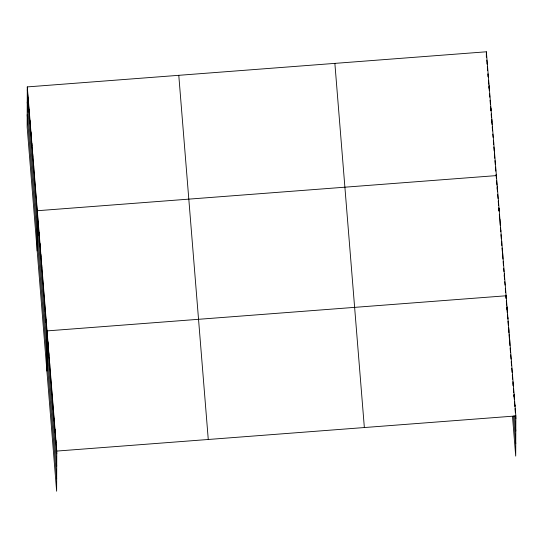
<?xml version="1.0" encoding="UTF-8"?>
<svg xmlns="http://www.w3.org/2000/svg" width="543" height="543" viewBox="0 0 543 543"><rect width="100%" height="100%" fill="white"/><g stroke="black" fill="none" stroke-linecap="round" stroke-linejoin="round"><path stroke-width="0.81" d="M27.293 86.907L27.15 127.048L56.635 491.211L56.777 451.07L27.293 86.907L486.365 51.789L515.85 415.952L515.707 456.093L512.511 416.596M28.195 100.889L28.202 98.161M29.105 112.15L29.112 109.414M30.014 123.404L30.021 120.675M30.924 134.657L30.937 131.929M31.84 145.918L31.847 143.182M32.75 157.171L32.756 154.443M33.659 168.425L33.673 165.696M34.569 179.685L34.582 176.95M35.485 190.939L35.492 188.211M36.395 202.2L36.401 199.464M37.175 250.866L37.318 210.725L496.39 175.606L496.383 178.335L496.058 174.317M38.193 224.374L38.2 221.646M39.076 235.302L39.082 232.574M39.958 246.23L39.972 243.495M40.84 257.151L40.854 254.423M41.73 268.079L41.736 265.344M42.612 279L42.625 276.272M43.494 289.928L43.508 287.199M44.383 300.849L44.39 298.121M45.266 311.777L45.279 309.048M46.148 322.705L46.162 319.97M46.908 371.039L47.044 330.897L506.117 295.779L506.11 298.507L505.838 295.148M47.92 344.554L47.927 341.818M48.802 355.475L48.816 352.746M49.691 366.403L49.698 363.674M50.574 377.324L50.58 374.595M51.456 388.252L51.47 385.523M52.345 399.18L52.352 396.444M53.228 410.101L53.234 407.372M54.11 421.029L54.124 418.293M54.999 431.95L55.006 429.221M55.881 442.878L55.888 440.149M486.345 56.988L486.365 51.789M487.275 64.407L487.275 63.042M488.191 74.296L488.177 77.031L487.919 73.814M489.087 88.285L489.1 85.556M490.92 108.064L490.913 110.799L490.587 106.781M491.822 122.053L491.836 119.324M493.655 141.838L493.648 144.567L493.322 140.549M494.558 155.821L494.564 153.092M497.266 189.256L497.273 186.527M499.044 208.376L499.031 211.112L498.759 207.745M499.927 219.304L500.191 225.393M500.809 231.596L500.816 230.225M501.684 243.882L501.698 241.153M502.58 252.081L502.913 259.011M503.456 265.052L503.47 263.002M504.338 276.659L504.352 273.93M506.992 309.435L507.006 306.7M507.881 318.992L507.888 317.628M508.764 331.284L508.771 328.556M509.66 339.477L509.918 345.572M510.535 352.448L510.542 350.405M511.418 364.061L511.425 361.326M513.196 383.175L513.189 385.91L512.85 381.709M514.072 396.831L514.078 394.103M514.961 406.395L514.968 405.03M56.777 451.07L515.85 415.952M486.358 54.517L486.548 56.927M486.813 60.144L487.139 64.169M487.329 66.579L487.655 70.597M488.435 80.249L488.761 84.267M488.958 86.676L489.284 90.695M489.548 93.912L489.806 97.129M490.064 100.346L490.39 104.365M491.171 114.016L491.435 117.227M491.693 120.444L492.019 124.469M492.216 126.879L492.542 130.897M492.8 134.114L493.058 137.331M493.838 146.977L494.164 150.995M494.429 154.212L494.754 158.237M494.951 160.647L495.27 164.665M495.467 167.081L495.793 171.099M496.587 180.853L496.926 185.054M497.13 187.579L497.469 191.781M497.673 194.299L498.012 198.5M498.216 201.025L498.555 205.227M499.309 214.471L499.648 218.673M500.395 227.917L500.666 231.277M500.938 234.637L501.277 238.839M501.481 241.364L501.827 245.565M502.031 248.083L502.302 251.45M503.117 261.529L503.388 264.896M503.66 268.256L503.931 271.615M504.203 274.975L504.542 279.177M504.752 281.702L505.024 285.061M505.295 288.421L505.635 292.629M506.314 301.032L506.653 305.234M506.857 307.752L507.264 312.795M507.406 314.478L507.746 318.68M507.949 321.198L508.289 325.4M508.492 327.924L508.9 332.968M509.035 334.644L509.375 338.846M510.128 348.09L510.468 352.292M510.671 354.817L511.011 359.018M511.214 361.536L511.554 365.738M511.757 368.263L512.097 372.464M512.3 374.982L512.64 379.184M513.393 388.428L513.732 392.63M513.936 395.155L514.275 399.356M514.479 401.874L514.818 406.076M515.022 408.601L515.361 412.802M515.565 415.32L515.843 418.68M514.574 415.904L515.796 431.027M513.508 416.019L515.755 443.746M334.868 63.375L364.353 427.545M178.783 75.314L208.268 439.484M27.279 89.636L56.764 453.799M27.238 101.982L56.723 466.145M27.191 114.702L56.676 478.865"/></g></svg>
